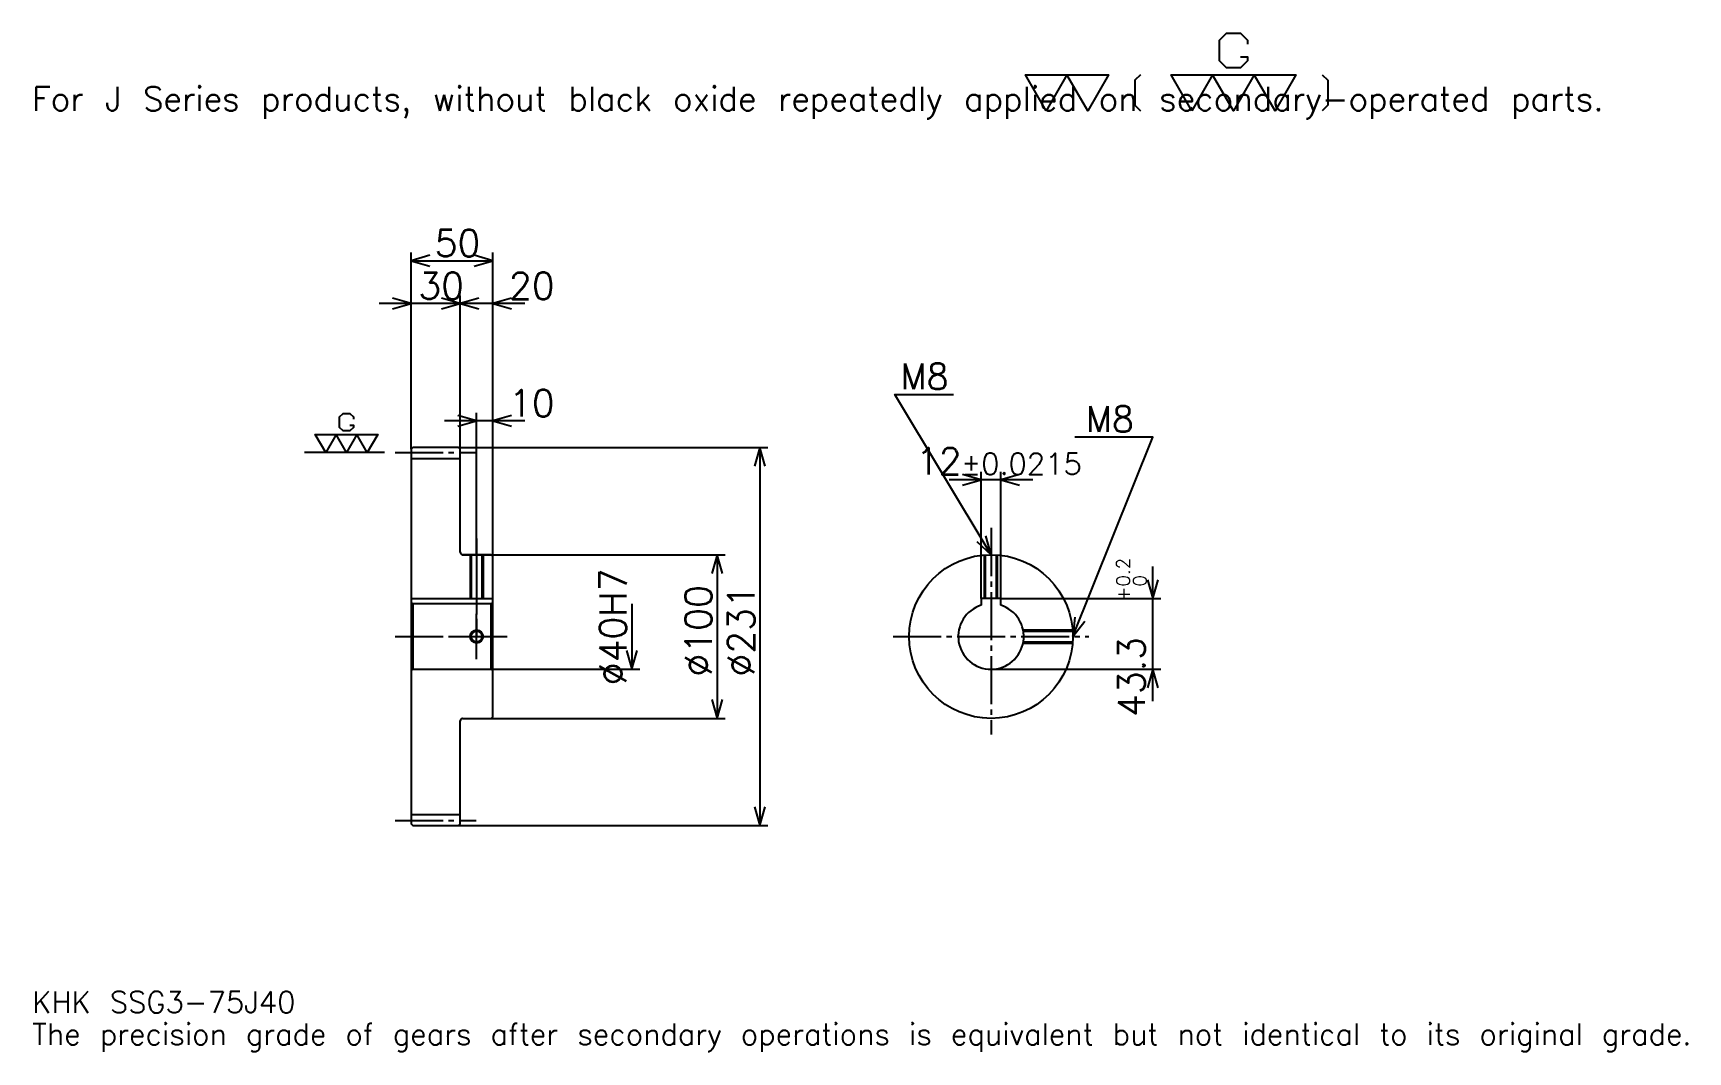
# Model space of a CAD drawing. Extents: x 33 to 1044, y 12 to 634.
import ezdxf

# ---------------------------------------------------------------- set-up
doc = ezdxf.new("R2010")
doc.units = 0
doc.linetypes.add('DASHDOT', pattern=[39.130436, 29.347826, -3.26087, 3.26087, -3.26087])
doc.layers.get('0').update_dxf_attribs({"linetype": 'CONTINUOUS'})
doc.layers.add('DASHDOT', color=6, linetype='DASHDOT')
doc.styles.add('KANJI', font='TXT', dxfattribs={"bigfont": 'BIGFONT'})

msp = doc.modelspace()

# ---------------------------------------------------------------- linework, layer by layer
at = {"color": 5}
for p, q in [((264.130432, 381.260864), (264.130432, 500.282593)), ((314.130432, 381.260864), (314.130432, 500.282593)), ((264.130432, 495.391296), (314.130432, 495.391296)), ((313.695648, 469.304352), (244.565216, 469.304352)), ((333.695648, 469.304352), (274.565216, 469.304352)), ((294.130432, 381.260864), (294.130432, 474.195679)), ((333.695648, 397.565216), (284.565216, 397.565216)), ((304.130432, 381.260864), (304.130432, 402.456543)), ((264.130432, 380.260864), (264.130432, 381.260864)), ((293.130432, 381.260864), (314.130432, 381.260864)), ((294.130432, 380.260864), (294.130432, 381.260864)), ((304.130432, 315.760864), (304.130432, 381.260864)), ((304.130432, 315.760864), (304.130432, 381.260864)), ((314.130432, 381.260864), (482.065216, 381.260864)), ((314.130432, 314.760864), (314.130432, 381.260864)), ((477.173889, 381.260864), (477.173889, 150.260864)), ((612.478271, 289.060852), (612.478271, 366.304352)), ((624.478271, 289.060852), (624.478271, 366.304352)), ((644.043457, 361.413025), (592.913086, 361.413025)), ((295.630432, 315.760864), (314.130432, 315.760864)), ((314.130432, 315.760864), (455.978271, 315.760864)), ((451.086975, 315.760864), (451.086975, 215.760864)), ((717.391357, 226.195648), (717.391357, 308.626068)), ((398.913025, 285.760864), (398.913025, 245.760864)), ((624.478271, 289.060852), (722.282593, 289.060852)), ((314.130432, 245.760864), (403.804352, 245.760864)), ((618.478271, 245.760864), (722.282593, 245.760864)), ((295.630432, 215.760864), (314.130432, 215.760864)), ((314.130432, 215.760864), (455.978271, 215.760864)), ((293.130432, 150.260864), (314.130432, 150.260864)), ((314.130432, 150.260864), (482.065216, 150.260864))]:
    msp.add_line(p, q, dxfattribs=at)
at = {"color": 7}
msp.add_line((247.82608, 378.260864), (198.91304, 378.260864), dxfattribs=at)
at = {"color": 4}
for p, q in [((264.130432, 374.510864), (294.130432, 374.510864)), ((264.130432, 289.060852), (314.130432, 289.060852)), ((265.130432, 285.760864), (265.130432, 245.760864)), ((313.130432, 285.760864), (314.130432, 286.760864)), ((313.130432, 245.760864), (314.130432, 244.760864)), ((264.130432, 157.010864), (294.130432, 157.010864))]:
    msp.add_line(p, q, dxfattribs=at)
at = {"color": 7}
for points in [[(770.869507, 620.021729), (775.108643, 620.021729), (775.108643, 617.478271), (770.869507, 613.239136), (762.391296, 613.239136), (758.152161, 617.478271), (758.152161, 630.195679), (762.391296, 634.434814), (770.869507, 634.434814), (775.108643, 630.195679), (775.108643, 627.652222)], [(652.173889, 586.956543), (639.456482, 609), (690.32605, 609), (677.608643, 586.956543), (664.891296, 609), (652.173889, 586.956543)], [(709.82605, 609), (706.434753, 605.608704), (706.434753, 590.347839), (709.82605, 586.956543)], [(741.195618, 586.956543), (728.478271, 609), (804.782593, 609), (792.065186, 586.956543), (779.347778, 609), (766.630432, 586.956543), (753.913025, 609), (741.195618, 586.956543)], [(820.891296, 609), (824.282593, 605.608704), (824.282593, 590.347839), (820.891296, 586.956543)], [(226.793472, 394.793457), (228.91304, 394.793457), (228.91304, 393.521729), (226.793472, 391.402161), (222.554352, 391.402161), (220.434784, 393.521729), (220.434784, 399.880432), (222.554352, 402), (226.793472, 402), (228.91304, 399.880432), (228.91304, 398.608704)], [(211.956512, 378.260864), (205.597824, 389.282593), (243.75, 389.282593), (237.391296, 378.260864), (231.032608, 389.282593), (224.67392, 378.260864), (218.315216, 389.282593), (211.956512, 378.260864)]]:
    msp.add_lwpolyline(points, dxfattribs=at)
at = {"color": 5}
for points in [[(275.543488, 498.652161), (264.130432, 495.391296), (275.543488, 492.130432)], [(302.717377, 492.130432), (314.130432, 495.391296), (302.717377, 498.652161)], [(252.717392, 466.043488), (264.130432, 469.304352), (252.717392, 472.565216)], [(282.717377, 466.043488), (294.130432, 469.304352), (282.717377, 472.565216)], [(305.543488, 472.565216), (294.130432, 469.304352), (305.543488, 466.043488)], [(325.543488, 472.565216), (314.130432, 469.304352), (325.543488, 466.043488)], [(618.478271, 315.760864), (559.782593, 413.586945), (595.652161, 413.586945)], [(292.717377, 394.304352), (304.130432, 397.565216), (292.717377, 400.82608)], [(325.543488, 400.82608), (314.130432, 397.565216), (325.543488, 394.304352)], [(668.478271, 265.760864), (717.391296, 387.5), (669.782593, 387.5)], [(480.434753, 369.847839), (477.173889, 381.260864), (473.913025, 369.847839)], [(601.065186, 358.152161), (612.478271, 361.413025), (601.065186, 364.67392)], [(635.891357, 364.67392), (624.478271, 361.413025), (635.891357, 358.152161)], [(609.81012, 323.869751), (618.478271, 315.760864), (615.402466, 327.225159)], [(454.347839, 304.347809), (451.086975, 315.760864), (447.826111, 304.347809)], [(714.130493, 300.473907), (717.391357, 289.060852), (720.652222, 300.473907)], [(669.70752, 277.566803), (668.478271, 265.760864), (675.759033, 275.135376)], [(395.652161, 257.17392), (398.913025, 245.760864), (402.173889, 257.17392)], [(720.652222, 234.347824), (717.391357, 245.760864), (714.130493, 234.347824)], [(447.826111, 227.173904), (451.086975, 215.760864), (454.347839, 227.173904)], [(473.913025, 161.673904), (477.173889, 150.260864), (480.434753, 161.673904)]]:
    msp.add_lwpolyline(points, dxfattribs=at)
at = {"color": 4}
for points in [[(294.130432, 317.260864), (294.130432, 380.260864), (293.130432, 381.260864), (265.130432, 381.260864), (264.130432, 380.260864), (264.130432, 244.760864)], [(295.630432, 215.760864), (313.130432, 215.760864), (314.130432, 216.760864), (314.130432, 314.760864), (313.130432, 315.760864), (295.630432, 315.760864)], [(300.130432, 315.760864), (300.130432, 289.060852)], [(300.80542, 315.760864), (300.80542, 289.060852)], [(307.455444, 315.760864), (307.455444, 289.060852)], [(308.130432, 315.760864), (308.130432, 289.060852)], [(614.478271, 289.060852), (614.478271, 315.600616)], [(615.153259, 289.060852), (615.153259, 315.650177)], [(621.803284, 289.060852), (621.803284, 315.650177)], [(622.478271, 289.060852), (622.478271, 315.600616)], [(264.130432, 244.760864), (265.130432, 245.760864), (313.130432, 245.760864), (313.130432, 285.760864), (265.130432, 285.760864), (264.130432, 286.760864)], [(624.478271, 284.839661), (624.478271, 289.060852), (612.478271, 289.060852), (612.478271, 284.839661)], [(638.074219, 269.760864), (668.317993, 269.760864)], [(638.199951, 269.085876), (668.367554, 269.085876)], [(638.074219, 261.760864), (668.317993, 261.760864)], [(638.199951, 262.435852), (668.367554, 262.435852)], [(264.130432, 244.760864), (264.130432, 151.260864), (265.130432, 150.260864), (293.130432, 150.260864), (294.130432, 151.260864), (294.130432, 214.260864)]]:
    msp.add_lwpolyline(points, dxfattribs=at)
for centre, radius in [((618.478271, 265.760864), 50), ((304.130432, 265.760864), 3.325)]:
    msp.add_circle(centre, radius, dxfattribs=at)
at = {"color": 7}
msp.add_circle((304.130432, 265.760864), 4, dxfattribs=at)
at = {"color": 4}
for centre, radius, start, end in [((295.630432, 317.260864), 1.5, 180, 270), ((618.478271, 265.760864), 20, 107.457602748, 72.542397252), ((295.630432, 214.260864), 1.5, 90, 180)]:
    msp.add_arc(centre, radius, start, end, dxfattribs=at)
at = {"layer": 'DASHDOT', "color": 7}
for p, q in [((254.347824, 378.260864), (303.913025, 378.260864)), ((618.478271, 332.065216), (618.478271, 205.978256)), ((304.130432, 315.760864), (304.130432, 265.760864)), ((254.347824, 265.760864), (323.913025, 265.760864)), ((558.695679, 265.760864), (678.260864, 265.760864)), ((254.347824, 153.260864), (303.913025, 153.260864))]:
    msp.add_line(p, q, dxfattribs=at)
for points in [[(304.130432, 325.543457), (304.130432, 279.278259)], [(304.130432, 251.978256), (304.130432, 279.543488)], [(290.347839, 265.760864), (317.913025, 265.760864)]]:
    msp.add_lwpolyline(points, dxfattribs=at)

# ---------------------------------------------------------------- texts
at = {"color": 7, "style": 'KANJI'}
for s, height, p in [('For J Series products, without black oxide repeatedly applied on secondary-operated parts.', 14.673913, (32.608696, 586.956543)), ('50', 16.304348, (278.532593, 498)), ('30', 16.304348, (268.532593, 471.913025)), ('20', 16.304348, (323.913025, 471.913025)), ('M8', 15.652175, (563.043457, 416.847839)), ('10', 16.304348, (323.913025, 400.173889)), ('M8', 15.652175, (676.304321, 390.760864)), ('12', 16.304348, (572.594604, 364.67392)), ('%%p0.0215', 13.043478, (600.146973, 364.67392)), ('KHK SSG3-75J40', 13.043478, (32.608696, 35.869564)), ('The precision grade of gears after secondary operations is equivalent but not identical to its original grade.', 13.043478, (32.608696, 16.304348))]:
    msp.add_text(s, height=height, dxfattribs=at).set_placement(p)
for s, height, p in [('%%c40H7', 16.304348, (395.652161, 236.005432)), ('0.2', 8.152174, (703.369629, 296.293427)), ('%%c100', 16.304348, (447.826111, 241.304352)), ('+', 8.152174, (703.369629, 287.162994)), ('0', 8.152174, (713.478271, 296.293427)), ('%%c231', 16.304348, (473.913025, 241.304337)), ('43.3', 16.304348, (712.5, 216.591324))]:
    msp.add_text(s, height=height, rotation=90, dxfattribs=at).set_placement(p)

doc.saveas('drawing.dxf')
